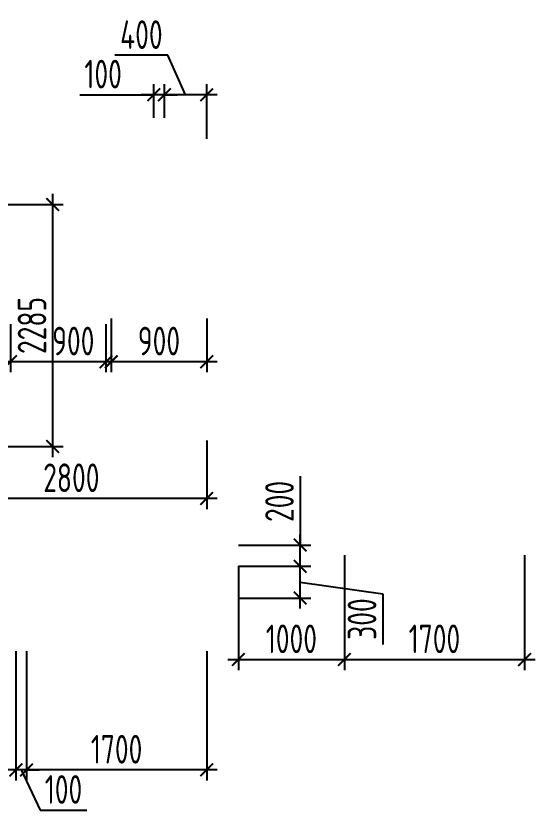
# Model space of a CAD drawing. Header units: millimetres. Extents: x -350007 to 536090, y -888 to 198380.
# Drawn here: x 107637 to 112537, y 72865 to 80359 of the extents above; entities that cross this region are included whole.
import ezdxf

# ---------------------------------------------------------------- set-up
doc = ezdxf.new("R2010")
doc.units = ezdxf.units.MM
doc.layers.add('АР_Размеры нов.', color=15, linetype='Continuous', lineweight=0)
doc.styles.add('ISOCPEUR', font='isocpeur.ttf', dxfattribs={"width": 0.7})
doc.dimstyles.new('R_100', dxfattribs={"dimtxt": 270, "dimasz": 120, "dimexe": 100, "dimexo": 0, "dimgap": 60, "dimtad": 1, "dimdec": 0, "dimrnd": 5, "dimzin": 0, "dimdsep": 46, "dimtxsty": 'ISOCPEUR', "dimblk": 'ARCHTICK', "dimcen": 0, "dimdle": 100, "dimclrd": 256, "dimclre": 256, "dimclrt": 256, "dimadec": 0, "dimazin": 0, "dimtfac": 2, "dimtdec": 0, "dimtofl": 0, "dimtmove": 1, "dimatfit": 3, "dimfxl": 1, "dimtvp": 3, "dimtolj": 1, "dimtzin": 0, "dimarcsym": 0})

# ---------------------------------------------------------------- blocks, each defined once
blk = doc.blocks.new('_ArchTick')
at = {"color": 0, "linetype": 'ByBlock', "const_width": 0.15}
blk.add_lwpolyline([(-0.5, -0.5), (0.5, 0.5)], dxfattribs=at)
blk = doc.blocks.new('*D1959')
at = {"layer": 'Defpoints', "color": 0, "ltscale": 100, "transparency": 16777216}
for p in [(110736.6, 75271.6), (112436.6, 75271.6), (112436.6, 74285.7)]:
    blk.add_point(p, dxfattribs=at)
at = {"layer": 'АР_Размеры нов.', "lineweight": -2, "ltscale": 100, "transparency": 16777216}
for p, q in [((110736.6, 75271.6), (110736.6, 74185.7)), ((112436.6, 75271.6), (112436.6, 74185.7)), ((110636.6, 74285.7), (112536.6, 74285.7))]:
    blk.add_line(p, q, dxfattribs=at)
at = {"layer": 'АР_Размеры нов.', "lineweight": -2, "ltscale": 100, "transparency": 16777216, "xscale": 120, "yscale": 120, "zscale": 120, "rotation": 180}
blk.add_blockref('_ArchTick', (110736.6, 74285.7), dxfattribs=at)
at = {"layer": 'АР_Размеры нов.', "lineweight": -2, "ltscale": 100, "transparency": 16777216, "xscale": 120, "yscale": 120, "zscale": 120}
blk.add_blockref('_ArchTick', (112436.6, 74285.7), dxfattribs=at)
at = {"layer": 'АР_Размеры нов.', "ltscale": 100, "transparency": 16777216, "insert": (111586.6, 74480.7), "char_height": 270, "attachment_point": 5, "style": 'ISOCPEUR'}
blk.add_mtext('\\A1;1700', dxfattribs=at)
blk = doc.blocks.new('*D1960')
at = {"layer": 'Defpoints', "color": 0, "ltscale": 100, "transparency": 16777216}
for p in [(110736.6, 75271.6), (109737.5, 75165.7), (110736.6, 74285.7)]:
    blk.add_point(p, dxfattribs=at)
at = {"layer": 'АР_Размеры нов.', "lineweight": -2, "ltscale": 100, "transparency": 16777216}
for p, q in [((110736.6, 75271.6), (110736.6, 74185.7)), ((109737.5, 75165.7), (109737.5, 74185.7)), ((109637.5, 74285.7), (110836.6, 74285.7))]:
    blk.add_line(p, q, dxfattribs=at)
at = {"layer": 'АР_Размеры нов.', "lineweight": -2, "ltscale": 100, "transparency": 16777216, "xscale": 120, "yscale": 120, "zscale": 120, "rotation": 180}
blk.add_blockref('_ArchTick', (109737.5, 74285.7), dxfattribs=at)
at = {"layer": 'АР_Размеры нов.', "lineweight": -2, "ltscale": 100, "transparency": 16777216, "xscale": 120, "yscale": 120, "zscale": 120}
blk.add_blockref('_ArchTick', (110736.6, 74285.7), dxfattribs=at)
at = {"layer": 'АР_Размеры нов.', "ltscale": 100, "transparency": 16777216, "insert": (110237, 74480.7), "char_height": 270, "attachment_point": 5, "style": 'ISOCPEUR'}
blk.add_mtext('\\A1;1000', dxfattribs=at)
blk = doc.blocks.new('*D1755')
at = {"layer": 'Defpoints', "color": 0, "ltscale": 500, "transparency": 16777216}
for p in [(109038.9, 79614.9), (109038.9, 79398.5), (109437.5, 79198.5)]:
    blk.add_point(p, dxfattribs=at)
at = {"layer": 'АР_Размеры нов.', "lineweight": -2, "ltscale": 500, "transparency": 16777216}
for p, q in [((109070.5, 79987), (108572.5, 79987)), ((109238.2, 79614.9), (109070.5, 79987)), ((109038.9, 79398.5), (109038.9, 79714.9)), ((109437.5, 79198.5), (109437.5, 79714.9)), ((109537.5, 79614.9), (108938.9, 79614.9))]:
    blk.add_line(p, q, dxfattribs=at)
at = {"layer": 'АР_Размеры нов.', "lineweight": -2, "ltscale": 500, "transparency": 16777216, "xscale": 120, "yscale": 120, "zscale": 120, "rotation": 180}
blk.add_blockref('_ArchTick', (109038.9, 79614.9), dxfattribs=at)
at = {"layer": 'АР_Размеры нов.', "lineweight": -2, "ltscale": 500, "transparency": 16777216, "xscale": 120, "yscale": 120, "zscale": 120}
blk.add_blockref('_ArchTick', (109437.5, 79614.9), dxfattribs=at)
at = {"layer": 'АР_Размеры нов.', "lineweight": 13, "ltscale": 500, "transparency": 16777216, "insert": (108821.5, 80182), "char_height": 270, "attachment_point": 5, "style": 'ISOCPEUR'}
blk.add_mtext('\\A1;400', dxfattribs=at)
blk = doc.blocks.new('*D1759')
at = {"layer": 'Defpoints', "color": 0, "ltscale": 500, "transparency": 16777216}
for p in [(108537.5, 77503.8), (109437.5, 77503.8), (108537.5, 77095.9)]:
    blk.add_point(p, dxfattribs=at)
at = {"layer": 'АР_Размеры нов.', "lineweight": -2, "ltscale": 500, "transparency": 16777216}
for p, q in [((108537.5, 77503.8), (108537.5, 76995.9)), ((109437.5, 77503.8), (109437.5, 76995.9)), ((109537.5, 77095.9), (108437.5, 77095.9))]:
    blk.add_line(p, q, dxfattribs=at)
at = {"layer": 'АР_Размеры нов.', "lineweight": -2, "ltscale": 500, "transparency": 16777216, "xscale": 120, "yscale": 120, "zscale": 120, "rotation": 180}
blk.add_blockref('_ArchTick', (108537.5, 77095.9), dxfattribs=at)
at = {"layer": 'АР_Размеры нов.', "lineweight": -2, "ltscale": 500, "transparency": 16777216, "xscale": 120, "yscale": 120, "zscale": 120}
blk.add_blockref('_ArchTick', (109437.5, 77095.9), dxfattribs=at)
at = {"layer": 'АР_Размеры нов.', "lineweight": 13, "ltscale": 500, "transparency": 16777216, "insert": (108987.5, 77290.9), "char_height": 270, "attachment_point": 5, "style": 'ISOCPEUR'}
blk.add_mtext('\\A1;900', dxfattribs=at)
blk = doc.blocks.new('*D1760')
at = {"layer": 'Defpoints', "color": 0, "ltscale": 500, "transparency": 16777216}
for p in [(107587.1, 77451.5), (108487.5, 77451.5), (107587.1, 77095.9)]:
    blk.add_point(p, dxfattribs=at)
at = {"layer": 'АР_Размеры нов.', "lineweight": -2, "ltscale": 500, "transparency": 16777216}
for p, q in [((107587.1, 77451.5), (107587.1, 76995.9)), ((108487.5, 77451.5), (108487.5, 76995.9)), ((108587.5, 77095.9), (107487.1, 77095.9))]:
    blk.add_line(p, q, dxfattribs=at)
at = {"layer": 'АР_Размеры нов.', "lineweight": -2, "ltscale": 500, "transparency": 16777216, "xscale": 120, "yscale": 120, "zscale": 120, "rotation": 180}
blk.add_blockref('_ArchTick', (107587.1, 77095.9), dxfattribs=at)
at = {"layer": 'АР_Размеры нов.', "lineweight": -2, "ltscale": 500, "transparency": 16777216, "xscale": 120, "yscale": 120, "zscale": 120}
blk.add_blockref('_ArchTick', (108487.5, 77095.9), dxfattribs=at)
at = {"layer": 'АР_Размеры нов.', "lineweight": 13, "ltscale": 500, "transparency": 16777216, "insert": (108179.2, 77290.9), "char_height": 270, "attachment_point": 5, "style": 'ISOCPEUR'}
blk.add_mtext('\\A1;900', dxfattribs=at)
blk = doc.blocks.new('*D1770')
at = {"layer": 'Defpoints', "color": 0, "ltscale": 500, "transparency": 16777216}
for p in [(106637.1, 78580.3), (107984.6, 78580.3), (106637.1, 76295.3)]:
    blk.add_point(p, dxfattribs=at)
at = {"layer": 'АР_Размеры нов.', "lineweight": -2, "ltscale": 500, "transparency": 16777216}
for p, q in [((107984.6, 76195.3), (107984.6, 78680.3)), ((106637.1, 78580.3), (108084.6, 78580.3)), ((106637.1, 76295.3), (108084.6, 76295.3))]:
    blk.add_line(p, q, dxfattribs=at)
at = {"layer": 'АР_Размеры нов.', "lineweight": -2, "ltscale": 500, "transparency": 16777216, "xscale": 120, "yscale": 120, "zscale": 120}
for p, rotation in [((107984.6, 78580.3), 90), ((107984.6, 76295.3), 270)]:
    blk.add_blockref('_ArchTick', p, dxfattribs=dict(at, rotation=rotation))
at = {"layer": 'АР_Размеры нов.', "lineweight": 13, "ltscale": 500, "transparency": 16777216, "insert": (107789.6, 77437.8), "char_height": 270, "attachment_point": 5, "rotation": 90, "style": 'ISOCPEUR'}
blk.add_mtext('\\A1;2285', dxfattribs=at)
blk = doc.blocks.new('*D2111')
at = {"layer": 'Defpoints', "color": 0, "ltscale": 500, "transparency": 16777216}
for p in [(108938.9, 79614.9), (108938.9, 79398.5), (109038.9, 79398.5)]:
    blk.add_point(p, dxfattribs=at)
at = {"layer": 'АР_Размеры нов.', "lineweight": -2, "ltscale": 500, "transparency": 16777216}
for p, q in [((108938.9, 79398.5), (108938.9, 79714.9)), ((109038.9, 79398.5), (109038.9, 79714.9)), ((108239.7, 79614.9), (108938.9, 79614.9)), ((108938.9, 79614.9), (108818.9, 79614.9)), ((109038.9, 79614.9), (108938.9, 79614.9)), ((109038.9, 79614.9), (109158.9, 79614.9))]:
    blk.add_line(p, q, dxfattribs=at)
at = {"layer": 'АР_Размеры нов.', "lineweight": -2, "ltscale": 500, "transparency": 16777216, "xscale": 120, "yscale": 120, "zscale": 120}
blk.add_blockref('_ArchTick', (108938.9, 79614.9), dxfattribs=at)
at = {"layer": 'АР_Размеры нов.', "lineweight": -2, "ltscale": 500, "transparency": 16777216, "xscale": 120, "yscale": 120, "zscale": 120, "rotation": 180}
blk.add_blockref('_ArchTick', (109038.9, 79614.9), dxfattribs=at)
at = {"layer": 'АР_Размеры нов.', "lineweight": 13, "ltscale": 500, "transparency": 16777216, "insert": (108460.4, 79809.9), "char_height": 270, "attachment_point": 5, "style": 'ISOCPEUR'}
blk.add_mtext('\\A1;100', dxfattribs=at)
blk = doc.blocks.new('*D2134')
at = {"layer": 'Defpoints', "color": 0, "ltscale": 500, "transparency": 16777216}
for p in [(106637.1, 76295.3), (109437.5, 76352.8), (106637.1, 75805.7)]:
    blk.add_point(p, dxfattribs=at)
at = {"layer": 'АР_Размеры нов.', "lineweight": -2, "ltscale": 500, "transparency": 16777216}
for p, q in [((106637.1, 76295.3), (106637.1, 75705.7)), ((109437.5, 76352.8), (109437.5, 75705.7)), ((109537.5, 75805.7), (106537.1, 75805.7))]:
    blk.add_line(p, q, dxfattribs=at)
at = {"layer": 'АР_Размеры нов.', "lineweight": -2, "ltscale": 500, "transparency": 16777216, "xscale": 120, "yscale": 120, "zscale": 120, "rotation": 180}
blk.add_blockref('_ArchTick', (106637.1, 75805.7), dxfattribs=at)
at = {"layer": 'АР_Размеры нов.', "lineweight": -2, "ltscale": 500, "transparency": 16777216, "xscale": 120, "yscale": 120, "zscale": 120}
blk.add_blockref('_ArchTick', (109437.5, 75805.7), dxfattribs=at)
at = {"layer": 'АР_Размеры нов.', "lineweight": 13, "ltscale": 500, "transparency": 16777216, "insert": (108160.5, 76000.7), "char_height": 270, "attachment_point": 5, "style": 'ISOCPEUR'}
blk.add_mtext('\\A1;2800', dxfattribs=at)
blk = doc.blocks.new('*D2140')
at = {"layer": 'Defpoints', "color": 0, "ltscale": 500, "transparency": 16777216}
for p in [(109737.5, 75165.7), (110319.8, 75165.7), (109737.5, 74865.7)]:
    blk.add_point(p, dxfattribs=at)
at = {"layer": 'АР_Размеры нов.', "lineweight": -2, "ltscale": 500, "transparency": 16777216}
for p, q in [((110319.8, 74765.7), (110319.8, 75265.7)), ((109737.5, 75165.7), (110419.8, 75165.7)), ((110319.8, 75015.7), (111098.4, 74906.8)), ((111098.4, 74906.8), (111098.4, 74427.7)), ((109737.5, 74865.7), (110419.8, 74865.7))]:
    blk.add_line(p, q, dxfattribs=at)
at = {"layer": 'АР_Размеры нов.', "lineweight": -2, "ltscale": 500, "transparency": 16777216, "xscale": 120, "yscale": 120, "zscale": 120}
for p, rotation in [((110319.8, 75165.7), 90), ((110319.8, 74865.7), 270)]:
    blk.add_blockref('_ArchTick', p, dxfattribs=dict(at, rotation=rotation))
at = {"layer": 'АР_Размеры нов.', "lineweight": 13, "ltscale": 500, "transparency": 16777216, "insert": (110903.4, 74667.3), "char_height": 270, "attachment_point": 5, "rotation": 90, "style": 'ISOCPEUR'}
blk.add_mtext('\\A1;300', dxfattribs=at)
blk = doc.blocks.new('*D2141')
at = {"layer": 'Defpoints', "color": 0, "ltscale": 500, "transparency": 16777216}
for p in [(109737.5, 75365.7), (110319.8, 75365.7), (109737.5, 75165.7)]:
    blk.add_point(p, dxfattribs=at)
at = {"layer": 'АР_Размеры нов.', "lineweight": -2, "ltscale": 500, "transparency": 16777216}
for p, q in [((110319.8, 76017.2), (110319.8, 75365.7)), ((110319.8, 75065.7), (110319.8, 75465.7)), ((109737.5, 75365.7), (110419.8, 75365.7)), ((109737.5, 75165.7), (110419.8, 75165.7))]:
    blk.add_line(p, q, dxfattribs=at)
at = {"layer": 'АР_Размеры нов.', "lineweight": -2, "ltscale": 500, "transparency": 16777216, "xscale": 120, "yscale": 120, "zscale": 120}
for p, rotation in [((110319.8, 75365.7), 90), ((110319.8, 75165.7), 270)]:
    blk.add_blockref('_ArchTick', p, dxfattribs=dict(at, rotation=rotation))
at = {"layer": 'АР_Размеры нов.', "lineweight": 13, "ltscale": 500, "transparency": 16777216, "insert": (110124.8, 75777.6), "char_height": 270, "attachment_point": 5, "rotation": 90, "style": 'ISOCPEUR'}
blk.add_mtext('\\A1;200', dxfattribs=at)
blk = doc.blocks.new('*D3159')
at = {"layer": 'Defpoints', "color": 0, "transparency": 16777216}
for p in [(107737.5, 74364.5), (109437.5, 74364.5), (107737.5, 73243.6)]:
    blk.add_point(p, dxfattribs=at)
at = {"layer": 'АР_Размеры нов.', "lineweight": -2, "transparency": 16777216}
for p, q in [((107737.5, 74364.5), (107737.5, 73143.6)), ((109437.5, 74364.5), (109437.5, 73143.6)), ((109537.5, 73243.6), (107637.5, 73243.6))]:
    blk.add_line(p, q, dxfattribs=at)
at = {"layer": 'АР_Размеры нов.', "lineweight": -2, "transparency": 16777216, "xscale": 120, "yscale": 120, "zscale": 120, "rotation": 180}
blk.add_blockref('_ArchTick', (107737.5, 73243.6), dxfattribs=at)
at = {"layer": 'АР_Размеры нов.', "lineweight": -2, "transparency": 16777216, "xscale": 120, "yscale": 120, "zscale": 120}
blk.add_blockref('_ArchTick', (109437.5, 73243.6), dxfattribs=at)
at = {"layer": 'АР_Размеры нов.', "transparency": 16777216, "insert": (108587.5, 73438.6), "char_height": 270, "attachment_point": 5, "style": 'ISOCPEUR'}
blk.add_mtext('\\A1;1700', dxfattribs=at)
blk = doc.blocks.new('*D3160')
at = {"layer": 'Defpoints', "color": 0, "transparency": 16777216}
for p in [(107637.5, 74364.5), (107737.5, 74364.5), (107637.5, 73243.6)]:
    blk.add_point(p, dxfattribs=at)
at = {"layer": 'АР_Размеры нов.', "lineweight": -2, "transparency": 16777216}
for p, q in [((107637.5, 74364.5), (107637.5, 73143.6)), ((107737.5, 74364.5), (107737.5, 73143.6)), ((107637.5, 73243.6), (107517.5, 73243.6)), ((107737.5, 73243.6), (107637.5, 73243.6)), ((107687.5, 73243.6), (107866, 72864.6)), ((107737.5, 73243.6), (107857.5, 73243.6)), ((107866, 72864.6), (108307.3, 72864.6))]:
    blk.add_line(p, q, dxfattribs=at)
at = {"layer": 'АР_Размеры нов.', "lineweight": -2, "transparency": 16777216, "xscale": 120, "yscale": 120, "zscale": 120}
blk.add_blockref('_ArchTick', (107637.5, 73243.6), dxfattribs=at)
at = {"layer": 'АР_Размеры нов.', "lineweight": -2, "transparency": 16777216, "xscale": 120, "yscale": 120, "zscale": 120, "rotation": 180}
blk.add_blockref('_ArchTick', (107737.5, 73243.6), dxfattribs=at)
at = {"layer": 'АР_Размеры нов.', "transparency": 16777216, "insert": (108086.6, 73059.6), "char_height": 270, "attachment_point": 5, "style": 'ISOCPEUR'}
blk.add_mtext('\\A1;100', dxfattribs=at)

msp = doc.modelspace()

# ---------------------------------------------------------------- dimensions: what is measured, and where the dimension line sits
at = {"layer": 'АР_Размеры нов.', "lineweight": 13, "ltscale": 500}
for base, p1, p2, picture, middle in [((109038.9, 79614.9), (109437.5, 79198.5), (109038.9, 79398.5), '*D1755', (109010.5, 79987)), ((108938.9, 79614.9), (109038.9, 79398.5), (108938.9, 79398.5), '*D2111', (108460.4, 79575.1)), ((107587.1, 77095.9), (108487.5, 77451.5), (107587.1, 77451.5), '*D1760', (108179.2, 77095.9)), ((106637.1, 75805.7), (109437.5, 76352.8), (106637.1, 76295.3), '*D2134', (108160.5, 75805.7))]:
    dim = msp.add_linear_dim(base=base, p1=p1, p2=p2, dimstyle='R_100', override={"dimpost": '\\X'}, dxfattribs=at)
    dim.commit()
    dim.dimension.update_dxf_attribs({"geometry": picture, "text_midpoint": middle, "dimtype": 160})
dim = msp.add_linear_dim(base=(107984.6, 78580.3), p1=(106637.1, 76295.3), p2=(106637.1, 78580.3), angle=90, dimstyle='R_100', override={"dimpost": '\\X'}, dxfattribs=at)
dim.commit()
dim.dimension.update_dxf_attribs({"geometry": '*D1770', "text_midpoint": (107789.6, 77437.8)})
dim = msp.add_linear_dim(base=(108537.5, 77095.9), p1=(109437.5, 77503.8), p2=(108537.5, 77503.8), dimstyle='R_100', override={"dimpost": '\\X'}, dxfattribs=at)
dim.commit()
dim.dimension.update_dxf_attribs({"geometry": '*D1759', "text_midpoint": (108987.5, 77290.9)})
for base, p1, p2, picture, middle in [((110319.8, 75365.7), (109737.5, 75165.7), (109737.5, 75365.7), '*D2141', (110335, 75777.6)), ((110319.8, 75165.7), (109737.5, 74865.7), (109737.5, 75165.7), '*D2140', (111098.4, 74846.8))]:
    dim = msp.add_linear_dim(base=base, p1=p1, p2=p2, angle=90, dimstyle='R_100', override={"dimpost": '\\X'}, dxfattribs=at)
    dim.commit()
    dim.dimension.update_dxf_attribs({"geometry": picture, "text_midpoint": middle, "dimtype": 160})
at = {"layer": 'АР_Размеры нов.', "ltscale": 100}
for base, p1, p2, picture, middle in [((110736.6, 74285.7), (109737.5, 75165.7), (110736.6, 75271.6), '*D1960', (110237, 74480.7)), ((112436.6, 74285.7), (110736.6, 75271.6), (112436.6, 75271.6), '*D1959', (111586.6, 74480.7))]:
    dim = msp.add_linear_dim(base=base, p1=p1, p2=p2, dimstyle='R_100', override={"dimpost": '\\X', "dimfxl": 2.5, "dimarcsym": 1}, dxfattribs=at)
    dim.commit()
    dim.dimension.update_dxf_attribs({"geometry": picture, "text_midpoint": middle})
at = {"layer": 'АР_Размеры нов.'}
dim = msp.add_linear_dim(base=(107637.5, 73243.6), p1=(107737.5, 74364.5), p2=(107637.5, 74364.5), dimstyle='R_100', override={"dimpost": '\\X'}, dxfattribs=at)
dim.commit()
dim.dimension.update_dxf_attribs({"geometry": '*D3160', "text_midpoint": (107926, 72864.6), "dimtype": 160})
dim = msp.add_linear_dim(base=(107737.5, 73243.6), p1=(109437.5, 74364.5), p2=(107737.5, 74364.5), dimstyle='R_100', override={"dimpost": '\\X'}, dxfattribs=at)
dim.commit()
dim.dimension.update_dxf_attribs({"geometry": '*D3159', "text_midpoint": (108587.5, 73438.6)})

doc.saveas('drawing.dxf')
